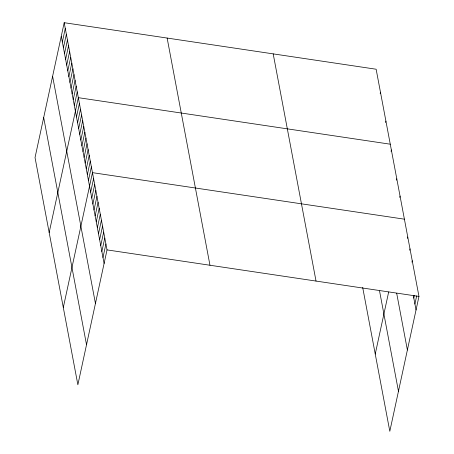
<?xml version="1.0" encoding="UTF-8"?>
<svg xmlns="http://www.w3.org/2000/svg" width="454" height="454" viewBox="0 0 454 454"><rect width="100%" height="100%" fill="white"/><g stroke="black" fill="none" stroke-linecap="round" stroke-linejoin="round"><path stroke-width="0.68" d="M64.19 22.7L35.032 157.578L77.867 384.771L107.031 249.893L64.19 22.7L376.133 69.229L418.968 296.422L389.81 431.3L362.678 287.41M62.351 42.018L65.28 28.466M63.435 47.789L66.363 34.237M64.525 53.555L67.453 40.003M65.609 59.321L68.543 45.769M66.698 65.087L69.627 51.535M67.788 70.858L70.716 57.306M68.872 76.624L71.806 63.072M69.961 82.39L72.89 68.838M71.045 88.155L73.979 74.604M72.135 93.927L75.063 80.375M73.225 99.693L76.153 86.141M74.308 105.459L77.242 91.907M49.168 232.55L78.326 97.672L390.27 144.202M76.482 116.996L79.416 103.444M77.572 122.762L80.5 109.21M78.661 128.527L81.589 114.975M79.745 134.299L82.679 120.741M80.835 140.065L83.763 126.513M81.924 145.83L84.853 132.279M83.008 151.596L85.937 138.044M84.098 157.368L87.026 143.81M85.182 163.134L88.116 149.582M86.271 168.899L89.2 155.347M87.361 174.665L90.289 161.113M88.445 180.437L91.379 166.879M63.305 307.523L92.463 172.651L404.406 219.18M90.652 192.144L93.586 178.592M91.776 198.086L94.704 184.534M92.894 204.028L95.822 190.476M94.012 209.969L96.946 196.417M95.136 215.911L98.064 202.359M96.254 221.853L99.188 208.301M97.377 227.794L100.306 214.243M98.495 233.736L101.424 220.184M99.619 239.678L102.547 226.126M100.737 245.62L103.665 232.068M101.855 251.561L104.789 238.01M102.979 257.503L105.907 243.951M380.191 93.655L380.48 92.298M385.628 122.489L385.917 121.133M391.064 151.324L391.359 149.973M396.501 180.164L396.796 178.808M399.764 197.467L400.053 196.111M375.242 354.052L388.658 292.018M407.471 238.361L407.766 237.005M409.712 250.245L410.007 248.888M411.954 262.128L412.249 260.772M413.798 298.091L414.383 295.384M414.922 304.038L416.676 295.906M107.031 249.893L418.968 296.422M413.299 295.452L416.04 309.98M396.677 293.233L407.386 350.011M379.55 290.946L398.464 391.263M273.195 53.873L316.029 281.071M167.134 38.057L209.969 265.25M61.262 36.252L104.097 263.445M52.607 76.289L95.442 303.482M43.686 117.541L86.521 344.734"/></g></svg>
